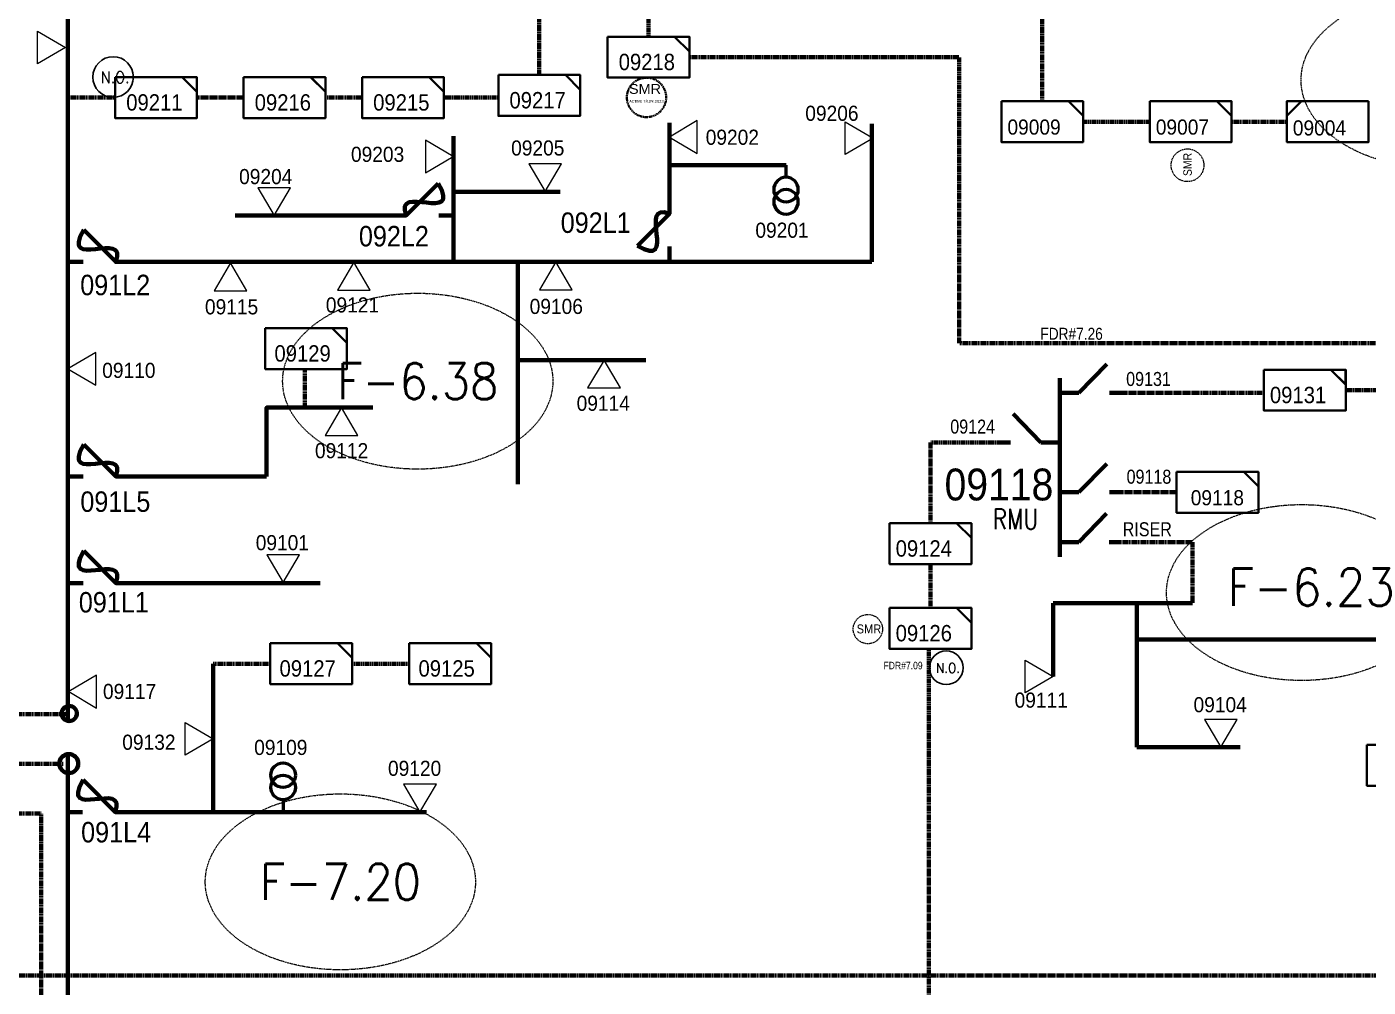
# Model space of a CAD drawing. Header units: metres. Extents: x 65984 to 144644, y -19036 to 23726.
# Drawn here: x 122622.6 to 122950.4, y 20894.4 to 21129.1 of the extents above; entities that cross this region are included whole.
import ezdxf
from ezdxf.enums import TextEntityAlignment as Align

# ---------------------------------------------------------------- set-up
doc = ezdxf.new("R2010")
doc.units = ezdxf.units.M
doc.header["$MEASUREMENT"] = 0
doc.linetypes.add('DGN Style 3', pattern=[0.013877, 0, -0.013877])
doc.layers.get('0').update_dxf_attribs({"color": 95, "lineweight": 40})
for name, color, linetype, lineweight in [('d_eos', 111, 'Continuous', 40), ('d_eos no', 121, 'Continuous', 40), ('d_fco', 5, 'Continuous', 40), ('d_fco text', 95, 'Continuous', 40), ('d_oh branch', 94, 'Continuous', 40), ('d_switch', 95, 'Continuous', 40), ('d_tf', 1, 'Continuous', 40), ('d_tf no', 6, 'Continuous', 40), ('d_tf_200', 1, 'Continuous', 40), ('d_ug cable', 95, 'Continuous', 40), ('d_unit sub', 7, 'Continuous', 40), ('fedr no', 95, 'Continuous', 40), ('Level 37', 7, 'Continuous', 0), ('O H MAIN FEEDER', 4, 'Continuous', 100), ('SW N O', 114, 'Continuous', 30)]:
    doc.layers.add(name, color=color, linetype=linetype, lineweight=lineweight)
doc.styles.add('NASKHF', font='naskhf.shx', dxfattribs={"height": 8})
doc.styles.get("Standard").update_dxf_attribs({"font": 'txt.shx'})
doc.styles.add('Style-Arial', font='arial.ttf')
doc.styles.add('Style-ENGINEERING', font='ENGINEERING.shx')
doc.styles.add('Style-msdefault', font='msdefault.shx')
doc.styles.add('Style-STANDARD', font='STANDARD.shx')

# ---------------------------------------------------------------- blocks, each defined once
blk = doc.blocks.new('FUSE01')
at = {"color": 0, "linetype": 'ByBlock', "lineweight": -2}
blk.add_line((0, -17.15), (0, -22.55), dxfattribs=at)
at = {"color": 0, "linetype": 'ByBlock', "lineweight": -2, "flags": 128}
blk.add_lwpolyline([(0, 0.05), (0, -5.75), (-11.2, -16.95)], dxfattribs=at)
at = {"color": 0, "linetype": 'ByBlock', "lineweight": -2}
blk.add_open_spline([(-11.2, -16.95), (3.4, -25.35), (-11.6, -1.35), (0, -5.75)], degree=3, dxfattribs=at)
blk = doc.blocks.new('TF_8')
at = {"color": 0, "linetype": 'ByBlock', "lineweight": -2}
blk.add_line((6.3, 4.95), (9.9, 1.35), dxfattribs=at)
blk.add_3dface([(-10.1, 4.95), (9.9, 4.95), (9.9, -5.05), (-10.1, -5.05)], dxfattribs=at)
blk = doc.blocks.new('TFU_12')
at = {"layer": 'd_tf_200', "color": 5, "linetype": 'Continuous', "lineweight": 53}
blk.add_line((0, 10), (0, 0), dxfattribs=at)
for centre in [(0, 30), (0, 20)]:
    blk.add_circle(centre, 10, dxfattribs=at)
blk = doc.blocks.new('TFU_68')
at = {"layer": 'd_tf_200', "color": 57, "linetype": 'Continuous', "lineweight": 53, "true_color": 0x7d8a21}
blk.add_line((0, 10), (0, 0), dxfattribs=at)
for centre in [(0, 30), (0, 20)]:
    blk.add_circle(centre, 10, dxfattribs=at)
blk = doc.blocks.new('*U967')
at = {"layer": 'SW N O', "color": 3, "ltscale": 0.426762}
blk.add_circle((0, 0), 16.8, dxfattribs=at)
at = {"layer": 'SW N O', "color": 3, "style": 'Style-STANDARD'}
blk.add_text('N.O.', height=9.6, dxfattribs=at).set_placement((1.7, -0.2), align=Align.MIDDLE_CENTER)
blk = doc.blocks.new('*U1170')
at = {"layer": 'SW N O', "color": 3, "ltscale": 0.426762}
blk.add_circle((0, 0), 16.8, dxfattribs=at)
at = {"layer": 'SW N O', "color": 3, "style": 'Style-STANDARD'}
blk.add_text('N.O.', height=9.6, dxfattribs=at).set_placement((1.7, -0.2), align=Align.MIDDLE_CENTER)
blk = doc.blocks.new('TRA1_505')
at = {"layer": 'd_tf', "color": 191, "linetype": 'Continuous', "lineweight": 0, "ltscale": 0.000355616, "flags": 128}
blk.add_lwpolyline([(10.04, -17), (0.04, 0), (-9.96, -17)], close=True, dxfattribs=at)
blk = doc.blocks.new('TRA1_504')
at = {"layer": 'd_tf', "color": 191, "linetype": 'Continuous', "lineweight": 0, "ltscale": 0.000355616, "xscale": 1.000046564039523, "yscale": 1.000046564039523, "zscale": 1.000046564039523, "rotation": 180}
blk.add_blockref('TRA1_505', (0, 0), dxfattribs=at)
blk = doc.blocks.new('TRA1_509')
at = {"layer": 'd_tf', "color": 5, "linetype": 'Continuous', "lineweight": 0, "ltscale": 0.000355616, "flags": 128}
blk.add_lwpolyline([(10.01, -17.03), (0.01, -0.03), (-9.99, -17.03)], close=True, dxfattribs=at)
blk = doc.blocks.new('TRA1_508')
at = {"layer": 'd_tf', "color": 5, "linetype": 'Continuous', "lineweight": 0, "ltscale": 0.000355616, "xscale": 1.000046564039523, "yscale": 1.000046564039523, "zscale": 1.000046564039523, "rotation": 180}
blk.add_blockref('TRA1_509', (0, 0), dxfattribs=at)
blk = doc.blocks.new('TRA1_511')
at = {"layer": 'd_tf', "color": 57, "linetype": 'Continuous', "lineweight": 0, "ltscale": 0.000355616, "true_color": 0x7d8a21, "flags": 128}
blk.add_lwpolyline([(9.96, -17), (-0.04, 0), (-10.04, -17)], close=True, dxfattribs=at)
blk = doc.blocks.new('TRA1_510')
at = {"layer": 'd_tf', "color": 57, "linetype": 'Continuous', "lineweight": 0, "ltscale": 0.000355616, "true_color": 0x7d8a21, "xscale": 1.000046564039523, "yscale": 1.000046564039523, "zscale": 1.000046564039523, "rotation": 180}
blk.add_blockref('TRA1_511', (0, 0), dxfattribs=at)
blk = doc.blocks.new('*U2215')
at = {"layer": 'd_unit sub', "color": 191, "linetype": 'Continuous', "lineweight": 40, "flags": 128}
blk.add_lwpolyline([(6.4, 5), (9.99, 1.4), (9.99, 5)], close=True, dxfattribs=at)
at = {"layer": 'd_unit sub', "color": 191, "linetype": 'Continuous', "lineweight": 40, "xscale": 0.999671859597321, "yscale": 0.999671859597321, "zscale": 0.2499179648993302, "rotation": 359.9999999999999}
blk.add_blockref('TF_8', (0.1, 0.05), dxfattribs=at)
blk = doc.blocks.new('*U2225')
at = {"layer": 'd_unit sub', "color": 57, "linetype": 'Continuous', "lineweight": 40, "true_color": 0x7d8a21, "flags": 128}
blk.add_lwpolyline([(6.4, 5), (9.99, 1.4), (9.99, 5)], close=True, dxfattribs=at)
at = {"layer": 'd_unit sub', "color": 57, "linetype": 'Continuous', "lineweight": 40, "true_color": 0x7d8a21, "xscale": 0.999671859597321, "yscale": 0.999671859597321, "zscale": 0.2499179648993302, "rotation": 359.9999999999999}
blk.add_blockref('TF_8', (0.1, 0.05), dxfattribs=at)
blk = doc.blocks.new('*U2222')
at = {"layer": 'd_unit sub', "color": 5, "linetype": 'Continuous', "lineweight": 40, "flags": 128}
blk.add_lwpolyline([(6.4, 5), (9.99, 1.4), (9.99, 5)], close=True, dxfattribs=at)
at = {"layer": 'd_unit sub', "color": 5, "linetype": 'Continuous', "lineweight": 40, "xscale": 0.999671859597321, "yscale": 0.999671859597321, "zscale": 0.2499179648993302, "rotation": 359.9999999999999}
blk.add_blockref('TF_8', (0.1, 0.05), dxfattribs=at)
blk = doc.blocks.new('*U2319')
at = {"layer": 'd_unit sub', "color": 2, "linetype": 'Continuous', "lineweight": 40, "flags": 128}
blk.add_lwpolyline([(6.4, 5), (9.99, 1.4), (9.99, 5)], close=True, dxfattribs=at)
at = {"layer": 'd_unit sub', "color": 2, "linetype": 'Continuous', "lineweight": 40, "xscale": 0.999671859597321, "yscale": 0.999671859597321, "zscale": 0.2499179648993302, "rotation": 359.9999999999999}
blk.add_blockref('TF_8', (0.1, 0.05), dxfattribs=at)
blk = doc.blocks.new('*U2672')
at = {"layer": 'd_unit sub', "color": 1, "linetype": 'Continuous', "lineweight": 40, "flags": 128}
blk.add_lwpolyline([(6.4, 5), (9.99, 1.4), (9.99, 5)], close=True, dxfattribs=at)
at = {"layer": 'd_unit sub', "color": 1, "linetype": 'Continuous', "lineweight": 40, "xscale": 0.999671859597321, "yscale": 0.999671859597321, "zscale": 0.2499179648993302, "rotation": 359.9999999999999}
blk.add_blockref('TF_8', (0.1, 0.05), dxfattribs=at)
blk = doc.blocks.new('*U3828')
at = {"color": 2, "linetype": 'DGN Style 3'}
blk.add_circle((0, 0), 40.1, dxfattribs=at)
at = {"color": 1, "style": 'Style-ENGINEERING', "width": 1.09375}
blk.add_text('SMR', height=20.04, dxfattribs=at).set_placement((29.5, 7.3), align=Align.RIGHT)
at = {"color": 7, "true_color": 0xffffff, "insert": (-35.1, -5.1), "char_height": 5.833, "width": 324.554, "attachment_point": 1}
blk.add_mtext('\\fCalibri|b0|i0|c178178|p39;ACTIVE 18.09.2023\\P', dxfattribs=at)

msp = doc.modelspace()

# ---------------------------------------------------------------- linework, layer by layer
at = {"layer": 'd_eos', "color": 191, "linetype": 'Continuous', "lineweight": 211, "ltscale": 0.638341}
for p, q in [((122879.71, 21039.62), (122886.51, 21046.62)), ((122875.06, 21043.21), (122875.06, 20999.54)), ((122875.06, 21039.62), (122879.71, 21039.62)), ((122887.15, 21039.62), (122889.98, 21039.62)), ((122870.41, 21027.47), (122863.61, 21034.48)), ((122862.97, 21027.47), (122860.14, 21027.47)), ((122875.06, 21027.47), (122870.41, 21027.47)), ((122879.71, 21015.33), (122886.51, 21022.33)), ((122875.06, 21015.33), (122879.71, 21015.33)), ((122887.16, 21015.33), (122889.98, 21015.33)), ((122879.68, 21003.19), (122886.48, 21010.19)), ((122875.03, 21003.19), (122879.68, 21003.19)), ((122887.13, 21003.19), (122889.95, 21003.19))]:
    msp.add_line(p, q, dxfattribs=at)
at = {"layer": 'd_oh branch', "color": 5, "linetype": 'Continuous', "lineweight": 100}
for p, q in [((122779.62, 21087.47), (122779.62, 21105.63)), ((122829.13, 21071.66), (122829.13, 21105.42)), ((122726.88, 21071.59), (122726.86, 21102.36)), ((122779.77, 21095.32), (122808.12, 21095.32)), ((122726.86, 21088.73), (122752.89, 21088.73)), ((122673.44, 21083), (122711.21, 21083)), ((122829.13, 21071.66), (122648.03, 21071.66)), ((122742.56, 21071.66), (122742.56, 21017.31)), ((122742.71, 21047.64), (122773.86, 21047.64)), ((122648.37, 21019.2), (122681.14, 21019.2)), ((122648.29, 20993.16), (122694.24, 20993.16))]:
    msp.add_line(p, q, dxfattribs=at)
at = {"layer": 'd_oh branch', "color": 191, "linetype": 'Continuous', "lineweight": 100}
for p, q in [((122873.39, 20988.25), (122873.39, 20970.33)), ((122893.85, 20953.02), (122919.13, 20953.04))]:
    msp.add_line(p, q, dxfattribs=at)
at = {"layer": 'd_oh branch', "color": 57, "linetype": 'Continuous', "lineweight": 100, "true_color": 0x7d8a21}
for p, q in [((122668.08, 20937.19), (122668.08, 20973.45)), ((122648.19, 20937.19), (122720.28, 20937.19))]:
    msp.add_line(p, q, dxfattribs=at)
at = {"layer": 'd_oh branch', "color": 5, "linetype": 'Continuous', "lineweight": 100, "flags": 128}
msp.add_lwpolyline([(122707.14, 21036.05), (122681.14, 21036.05), (122681.14, 21019.2)], dxfattribs=at)
at = {"layer": 'd_ug cable', "color": 5, "linetype": 'DGN Style 3', "lineweight": 106}
for p, q in [((122774.5, 21126.67), (122774.5, 21142.21)), ((122632.55, 21111.79), (122644.14, 21111.79)), ((122664.13, 21111.79), (122675.53, 21111.79)), ((122690.51, 21045.44), (122690.51, 21036.05)), ((122567.55, 20961.14), (122632.55, 20961.14))]:
    msp.add_line(p, q, dxfattribs=at)
at = {"layer": 'd_ug cable', "color": 1, "linetype": 'DGN Style 3', "lineweight": 100}
for p, q in [((122880.75, 21105.91), (122897.02, 21105.91)), ((122917.02, 21105.91), (122930.54, 21105.91))]:
    msp.add_line(p, q, dxfattribs=at)
at = {"layer": 'd_ug cable', "color": 191, "linetype": 'DGN Style 3', "lineweight": 106}
for p, q in [((122889.56, 21039.64), (122924.92, 21039.64)), ((122944.92, 21040.29), (122957.5, 21040.29))]:
    msp.add_line(p, q, dxfattribs=at)
at = {"layer": 'd_ug cable', "color": 191, "linetype": 'DGN Style 3', "lineweight": 100}
msp.add_line((122889.98, 21015.33), (122903.61, 21015.33), dxfattribs=at)
at = {"layer": 'd_ug cable', "color": 57, "linetype": 'DGN Style 3', "lineweight": 106, "true_color": 0x7d8a21}
for p, q in [((122668.08, 20973.45), (122682.06, 20973.45)), ((122702.05, 20973.45), (122716.03, 20973.45)), ((122567.55, 20949), (122631.53, 20949))]:
    msp.add_line(p, q, dxfattribs=at)
at = {"layer": 'd_ug cable', "color": 1, "linetype": 'DGN Style 3', "lineweight": 100, "flags": 128}
msp.add_lwpolyline([(122870.75, 21110.91), (122870.75, 21165.34), (122918.58, 21165.34)], dxfattribs=at)
at = {"layer": 'd_ug cable', "color": 5, "linetype": 'DGN Style 3', "lineweight": 106, "flags": 128}
for points in [[(122747.8, 21117.32), (122747.8, 21140.96), (122690.27, 21140.96)], [(122695.53, 21111.79), (122704.49, 21111.79)], [(122724.49, 21111.79), (122737.81, 21111.79)]]:
    msp.add_lwpolyline(points, dxfattribs=at)
at = {"layer": 'd_ug cable', "color": 5, "linetype": 'DGN Style 3', "lineweight": 100, "flags": 128}
msp.add_lwpolyline([(123249.49, 21057.18), (123249.49, 21051.79), (122850.43, 21051.79), (122850.43, 21121.67), (122784.5, 21121.67)], dxfattribs=at)
at = {"layer": 'd_ug cable', "color": 191, "linetype": 'DGN Style 3', "lineweight": 100, "flags": 128}
for points in [[(122843.43, 21007.77), (122843.43, 21027.47), (122860.14, 21027.47)], [(122843.43, 20987.07), (122843.43, 20997.59)]]:
    msp.add_lwpolyline(points, dxfattribs=at)
at = {"layer": 'd_ug cable', "color": 191, "linetype": 'DGN Style 3', "lineweight": 106, "flags": 128}
for points in [[(122907.49, 20988.29), (122907.49, 21003.19), (122889.95, 21003.19)], [(122843, 20977.07), (122843, 20886.44), (123313.93, 20886.44), (123313.93, 20785.95), (123366.35, 20785.95), (123366.35, 20690.87)]]:
    msp.add_lwpolyline(points, dxfattribs=at)
at = {"layer": 'd_ug cable', "color": 57, "linetype": 'DGN Style 3', "lineweight": 106, "true_color": 0x7d8a21, "flags": 128}
msp.add_lwpolyline([(122567.55, 20936.85), (122626.04, 20936.85), (122626.04, 20884.12), (123227.81, 20884.12), (123227.81, 20861.61)], dxfattribs=at)
at = {"layer": 'd_ug cable', "color": 215, "linetype": 'DGN Style 3', "lineweight": 106, "flags": 128}
msp.add_lwpolyline([(123427.66, 20897.28), (122125.72, 20897.28), (122125.72, 20751.91)], dxfattribs=at)
at = {"layer": 'd_ug cable', "color": 1, "linetype": 'DGN Style 3', "lineweight": 13}
msp.add_circle((122906.25, 21095.26), 4, dxfattribs=at)
at = {"layer": 'd_ug cable', "color": 2, "linetype": 'DGN Style 3', "lineweight": 13}
msp.add_circle((122828.12, 20981.9), 3.58, dxfattribs=at)
at = {"layer": 'fedr no', "color": 82, "linetype": 'DGN Style 3', "lineweight": 13, "true_color": 0x1dc70e}
for centre in [(122967.04, 21116.08), (122718.1, 21042.49), (122699.19, 20920.13)]:
    msp.add_ellipse(centre, major_axis=(33.02, 0), ratio=0.651175, dxfattribs=at)
at = {"layer": 'fedr no', "color": 191, "linetype": 'DGN Style 3', "lineweight": 13}
msp.add_ellipse((122934.14, 20990.84), major_axis=(33.02, 0), ratio=0.651175, dxfattribs=at)
at = {"layer": 'O H MAIN FEEDER', "color": 5, "lineweight": 211, "ltscale": 0.426762}
msp.add_line((122632.55, 21249.91), (122632.55, 20959.61), dxfattribs=at)
at = {"layer": 'O H MAIN FEEDER', "color": 191, "lineweight": 211, "ltscale": 0.426762}
for p, q in [((122907.49, 20988.26), (122873.39, 20988.26)), ((122893.85, 20953.02), (122893.85, 20988.26)), ((122893.84, 20979.39), (123010.89, 20979.39))]:
    msp.add_line(p, q, dxfattribs=at)
at = {"layer": 'O H MAIN FEEDER', "color": 57, "lineweight": 211, "ltscale": 0.426762, "true_color": 0x7d8a21}
msp.add_line((122632.55, 20951.26), (122632.55, 20484.74), dxfattribs=at)
at = {"layer": 'O H MAIN FEEDER', "color": 5, "lineweight": 211, "ltscale": 0.426762}
msp.add_circle((122632.93, 20961.29), 1.85, dxfattribs=at)
at = {"layer": 'O H MAIN FEEDER', "color": 57, "lineweight": 211, "ltscale": 0.426762, "true_color": 0x7d8a21}
msp.add_circle((122632.82, 20949.03), 2.32, dxfattribs=at)

# ---------------------------------------------------------------- block references
at = {"color": 1, "xscale": 0.12, "yscale": 0.12, "zscale": 0.12}
msp.add_blockref('*U3828', (122774.02, 21111.84), dxfattribs=at)
at = {"layer": 'd_fco', "color": 5, "linetype": 'Continuous', "lineweight": 100, "xscale": 0.7, "zscale": 0.2499179648993302}
for p, yscale, rotation in [((122711.25, 21083), -0.7, 270), ((122779.62, 21087.43), 0.7, 359.9999999999999), ((122648.33, 21071.66), 0.7, 269.9999999999999), ((122648.33, 21019.2), 0.7, 269.9999999999999), ((122648.32, 20993.16), 0.7, 269.9999999999999)]:
    msp.add_blockref('FUSE01', p, dxfattribs=dict(at, yscale=yscale, rotation=rotation))
at = {"layer": 'd_fco', "color": 57, "linetype": 'Continuous', "lineweight": 100, "true_color": 0x7d8a21, "xscale": 0.7, "yscale": 0.7, "zscale": 0.2499179648993302, "rotation": 269.9999999999999}
msp.add_blockref('FUSE01', (122648.16, 20937.19), dxfattribs=at)
at = {"layer": 'd_tf', "color": 5, "linetype": 'Continuous', "lineweight": 0, "ltscale": 0.000355616, "extrusion": (0, 0, -1), "xscale": 0.4, "yscale": 0.4, "zscale": 0.4}
for p, rotation in [((-122632, 21124.03), 270), ((-122829.41, 21101.87), 269.9999999999999)]:
    msp.add_blockref('TRA1_508', p, dxfattribs=dict(at, rotation=rotation))
at = {"layer": 'd_tf', "color": 5, "linetype": 'Continuous', "lineweight": 0, "ltscale": 0.000355616, "xscale": 0.4, "yscale": 0.4, "zscale": 0.4}
for p, rotation in [((122779.6, 21102.16), 270), ((122726.8, 21097.38), 89.99999999999997), ((122749.25, 21088.83), 359.9999999999999), ((122683, 21082.95), 359.9999999999999), ((122672.33, 21071.41), 180), ((122702.47, 21071.58), 180), ((122751.84, 21071.67), 180), ((122632.58, 21045.48), 270), ((122763.63, 21047.64), 180), ((122699.43, 21036.05), 180), ((122685.24, 20993.25), 359.9999999999999), ((122632.79, 20966.61), 270)]:
    msp.add_blockref('TRA1_508', p, dxfattribs=dict(at, rotation=rotation))
at = {"layer": 'd_tf', "color": 191, "linetype": 'Continuous', "lineweight": 0, "ltscale": 0.000355616, "extrusion": (0, 0, -1), "xscale": 0.4, "yscale": 0.4, "zscale": 0.4, "rotation": 270}
msp.add_blockref('TRA1_504', (-122873.4, 20970.33), dxfattribs=at)
at = {"layer": 'd_tf', "color": 57, "linetype": 'Continuous', "lineweight": 0, "ltscale": 0.000355616, "true_color": 0x7d8a21, "extrusion": (0, 0, -1), "xscale": 0.4, "yscale": 0.4, "zscale": 0.4, "rotation": 270}
msp.add_blockref('TRA1_510', (-122668.08, 20955.13), dxfattribs=at)
at = {"layer": 'd_tf', "color": 191, "linetype": 'Continuous', "lineweight": 0, "ltscale": 0.000355616, "xscale": 0.4, "yscale": 0.4, "zscale": 0.4, "rotation": 359.9999999999999}
msp.add_blockref('TRA1_504', (122914.39, 20953.05), dxfattribs=at)
at = {"layer": 'd_tf', "color": 57, "linetype": 'Continuous', "lineweight": 0, "ltscale": 0.000355616, "true_color": 0x7d8a21, "xscale": 0.4, "yscale": 0.4, "zscale": 0.4, "rotation": 359.9999999999999}
msp.add_blockref('TRA1_510', (122718.63, 20937.19), dxfattribs=at)
at = {"layer": 'd_tf_200', "color": 5, "linetype": 'Continuous', "lineweight": 53, "extrusion": (0, 0, -1), "xscale": 0.3, "yscale": 0.3, "zscale": 0.3, "rotation": 179.9999999999998}
msp.add_blockref('TFU_12', (-122808.12, 21095.32), dxfattribs=at)
at = {"layer": 'd_tf_200', "color": 57, "linetype": 'Continuous', "lineweight": 53, "true_color": 0x7d8a21, "xscale": 0.3, "yscale": 0.3, "zscale": 0.3, "rotation": 359.9999999999999}
msp.add_blockref('TFU_68', (122685.19, 20937.2), dxfattribs=at)
at = {"layer": 'd_unit sub', "color": 2, "linetype": 'Continuous', "lineweight": 40}
msp.add_blockref('*U2319', (122774.5, 21121.67), dxfattribs=at)
at = {"layer": 'd_unit sub', "color": 5, "linetype": 'Continuous', "lineweight": 40}
for p in [(122654.13, 21111.79), (122685.53, 21111.79), (122714.49, 21111.79), (122747.8, 21112.33), (122690.81, 21050.44)]:
    msp.add_blockref('*U2222', p, dxfattribs=at)
at = {"layer": 'd_unit sub', "color": 1, "linetype": 'Continuous', "lineweight": 40}
for p in [(122870.75, 21105.92), (122907.02, 21105.92)]:
    msp.add_blockref('*U2672', p, dxfattribs=at)
at = {"layer": 'd_unit sub', "color": 1, "linetype": 'Continuous', "lineweight": 40, "xscale": 0.9996718595973226, "yscale": -0.9996718595973226, "zscale": 0.2499179648993302, "rotation": 180.078}
msp.add_blockref('TF_8', (122940.43, 21105.98), dxfattribs=at)
at = {"layer": 'd_unit sub', "color": 191, "linetype": 'Continuous', "lineweight": 40}
for p in [(122934.92, 21040.29), (122843.43, 21002.78), (122843.43, 20982.07), (122960.12, 20948.6)]:
    msp.add_blockref('*U2215', p, dxfattribs=at)
at = {"layer": 'd_unit sub', "color": 191, "linetype": 'Continuous', "lineweight": 40, "xscale": 0.999671859597321, "yscale": 0.999671859597321, "zscale": 0.2499179648993302, "rotation": 359.9999999999999}
msp.add_blockref('TF_8', (122913.7, 21015.38), dxfattribs=at)
at = {"layer": 'd_unit sub', "color": 57, "linetype": 'Continuous', "lineweight": 40, "true_color": 0x7d8a21}
for p in [(122692.05, 20973.45), (122726.03, 20973.45)]:
    msp.add_blockref('*U2225', p, dxfattribs=at)
at = {"layer": 'SW N O', "color": 3}
for name, p, xscale, yscale, zscale in [('*U967', (122643.64, 21116.83), 0.2950694635422144, 0.2950694635422144, 0.2950694635422144), ('*U1170', (122847.29, 20972.45), 0.2447761732601043, 0.2447761732601043, 0.2447761732601043)]:
    msp.add_blockref(name, p, dxfattribs=dict(at, xscale=xscale, yscale=yscale, zscale=zscale))

# ---------------------------------------------------------------- texts
at = {"layer": 'd_eos no', "color": 191, "linetype": 'Continuous', "lineweight": 140, "style": 'Style-Arial', "width": 0.88}
msp.add_text('09118', height=7.777, dxfattribs=at).set_placement((122846.87, 21021.13), align=Align.TOP_LEFT)
at = {"layer": 'd_fco text', "color": 5, "linetype": 'Continuous', "lineweight": 70, "style": 'Style-msdefault', "width": 0.92}
msp.add_text('092L1', height=5, rotation=0.039, dxfattribs=at).set_placement((122753.05, 21078.73))
msp.add_text('092L2', height=5, dxfattribs=at).set_placement((122703.72, 21080.43), align=Align.TOP_LEFT)
for s, p in [('091L2', (122635.6, 21068.5)), ('091L5', (122635.63, 21015.55)), ('091L1', (122635.26, 20990.96))]:
    msp.add_text(s, height=5, rotation=0.039, dxfattribs=at).set_placement(p, align=Align.TOP_LEFT)
at = {"layer": 'd_fco text', "color": 57, "linetype": 'Continuous', "lineweight": 70, "true_color": 0x7d8a21, "style": 'Style-msdefault', "width": 0.92}
msp.add_text('091L4', height=5, dxfattribs=at).set_placement((122635.82, 20934.77), align=Align.TOP_LEFT)
at = {"layer": 'd_switch', "color": 191, "linetype": 'Continuous', "lineweight": 30, "style": 'Style-msdefault', "width": 0.857143}
msp.add_text('FDR#7.26', height=2.92, dxfattribs=at).set_placement((122870.29, 21055.54), align=Align.TOP_LEFT)
at = {"layer": 'd_switch', "color": 191, "linetype": 'Continuous', "lineweight": 30, "style": 'Style-ENGINEERING', "width": 0.857143}
for s, p in [('09131', (122902.19, 21044.75)), ('09124', (122859.2, 21033.11)), ('09118', (122902.3, 21020.87)), ('RISER', (122902.43, 21008.02))]:
    msp.add_text(s, height=3.43, dxfattribs=at).set_placement(p, align=Align.TOP_RIGHT)
at = {"layer": 'd_switch', "color": 2, "linetype": 'Continuous', "lineweight": 30, "style": 'Style-msdefault', "width": 0.857143}
msp.add_text('FDR#7.09', height=1.833, dxfattribs=at).set_placement((122831.94, 20973.92), align=Align.TOP_LEFT)
at = {"layer": 'd_tf no', "color": 2, "linetype": 'Continuous', "lineweight": 40, "style": 'Style-msdefault', "width": 0.925}
msp.add_text('09218', height=4, dxfattribs=at).set_placement((122767.22, 21122.51), align=Align.TOP_LEFT)
at = {"layer": 'd_tf no', "color": 5, "linetype": 'Continuous', "lineweight": 40, "style": 'Style-msdefault'}
for s, height, width, p in [('09211', 4, 0.925, (122646.85, 21112.62)), ('09216', 4, 0.925, (122678.25, 21112.62)), ('09215', 4, 0.925, (122707.21, 21112.62)), ('09217', 4, 0.925, (122740.52, 21113.16)), ('09205', 3.7, 0.945946, (122740.93, 21101.34)), ('09203', 3.7, 0.945946, (122701.78, 21099.79)), ('09204', 3.7, 0.945946, (122674.44, 21094.35)), ('09201', 3.7, 0.945946, (122800.63, 21081.24)), ('09115', 3.7, 0.945946, (122666.09, 21062.52)), ('09121', 3.7, 0.945946, (122695.64, 21062.98)), ('09106', 3.7, 0.945946, (122745.46, 21062.62)), ('09129', 4, 0.925, (122683.08, 21051.28)), ('09110', 3.7, 0.945946, (122640.98, 21046.99)), ('09114', 3.7, 0.945946, (122756.94, 21038.95)), ('09112', 3.7, 0.945946, (122692.98, 21027.36)), ('09101', 3.7, 0.945946, (122678.5, 21004.88)), ('09117', 3.7, 0.945946, (122641.16, 20968.52))]:
    msp.add_text(s, height=height, dxfattribs=dict(at, width=width)).set_placement(p, align=Align.TOP_LEFT)
at = {"layer": 'd_tf no', "color": 5, "linetype": 'Continuous', "lineweight": 40, "style": 'Style-msdefault', "width": 0.945946}
msp.add_text('09206', height=3.7, dxfattribs=at).set_placement((122825.84, 21109.82), align=Align.TOP_RIGHT)
at = {"layer": 'd_tf no', "color": 1, "linetype": 'Continuous', "lineweight": 40, "style": 'Style-msdefault', "width": 0.945946}
for s, p in [('09009', (122862.24, 21106.45)), ('09007', (122898.5, 21106.45)), ('09004', (122932, 21106.24))]:
    msp.add_text(s, height=3.7, dxfattribs=at).set_placement(p, align=Align.TOP_LEFT)
at = {"layer": 'd_tf no', "color": 5, "linetype": 'Continuous', "lineweight": 40, "style": 'Style-msdefault', "width": 0.945946}
msp.add_text('09202', height=3.7, dxfattribs=at).set_placement((122788.49, 21100.26))
at = {"layer": 'd_tf no', "color": 191, "linetype": 'Continuous', "lineweight": 40, "style": 'Style-msdefault'}
for s, height, width, p in [('09131', 4, 0.925, (122926.4, 21041.12)), ('09118', 3.7, 0.945946, (122907.04, 21015.86)), ('09124', 4, 0.925, (122834.92, 21003.61)), ('09126', 4, 0.925, (122834.92, 20982.91)), ('09111', 3.7, 0.945946, (122863.99, 20966.4)), ('09104', 3.7, 0.945946, (122907.73, 20965.28))]:
    msp.add_text(s, height=height, dxfattribs=dict(at, width=width)).set_placement(p, align=Align.TOP_LEFT)
at = {"layer": 'd_tf no', "color": 57, "linetype": 'Continuous', "lineweight": 40, "true_color": 0x7d8a21, "style": 'Style-msdefault'}
for s, height, width, p in [('09127', 4, 0.925, (122684.32, 20974.29)), ('09125', 4, 0.925, (122718.29, 20974.29)), ('09132', 3.7, 0.945946, (122645.88, 20956.11)), ('09109', 3.7, 0.945946, (122678.12, 20954.84)), ('09120', 3.7, 0.945946, (122710.83, 20949.73))]:
    msp.add_text(s, height=height, dxfattribs=dict(at, width=width)).set_placement(p, align=Align.TOP_LEFT)
at = {"layer": 'd_tf no', "color": 2, "lineweight": 13, "insert": (122905.23, 21092.62), "char_height": 2.0698, "attachment_point": 1, "rotation": 90, "style": 'NASKHF'}
msp.add_mtext('\\Fmsdefault;\\H1x;\\W0.925;SMR\\P', dxfattribs=at)
at = {"layer": 'd_tf no', "color": 1, "lineweight": 13, "insert": (122825.38, 20983.04), "char_height": 2.1915, "attachment_point": 1, "style": 'NASKHF'}
msp.add_mtext('\\Fmsdefault;\\H1x;\\W0.925;SMR\\P', dxfattribs=at)
at = {"layer": 'fedr no', "color": 6, "linetype": 'Continuous', "lineweight": 40, "char_height": 8.852, "attachment_point": 5, "style": 'Style-STANDARD'}
for s, insert in [('F-6.38\\P', (122718.1, 21042.49)), ('F-7.20', (122699.19, 20920.13))]:
    msp.add_mtext(s, dxfattribs=dict(at, insert=insert))
at = {"layer": 'fedr no', "color": 191, "linetype": 'Continuous', "lineweight": 40, "insert": (122936.5, 20992.16), "char_height": 9.172, "attachment_point": 5, "style": 'Style-STANDARD'}
msp.add_mtext('F-6.23', dxfattribs=at)
at = {"layer": 'Level 37', "color": 191, "linetype": 'Continuous', "lineweight": 53, "style": 'Style-STANDARD', "width": 0.854701}
msp.add_text('RMU', height=4.993, dxfattribs=at).set_placement((122864.22, 21008.8), align=Align.MIDDLE_CENTER)

doc.saveas('drawing.dxf')
